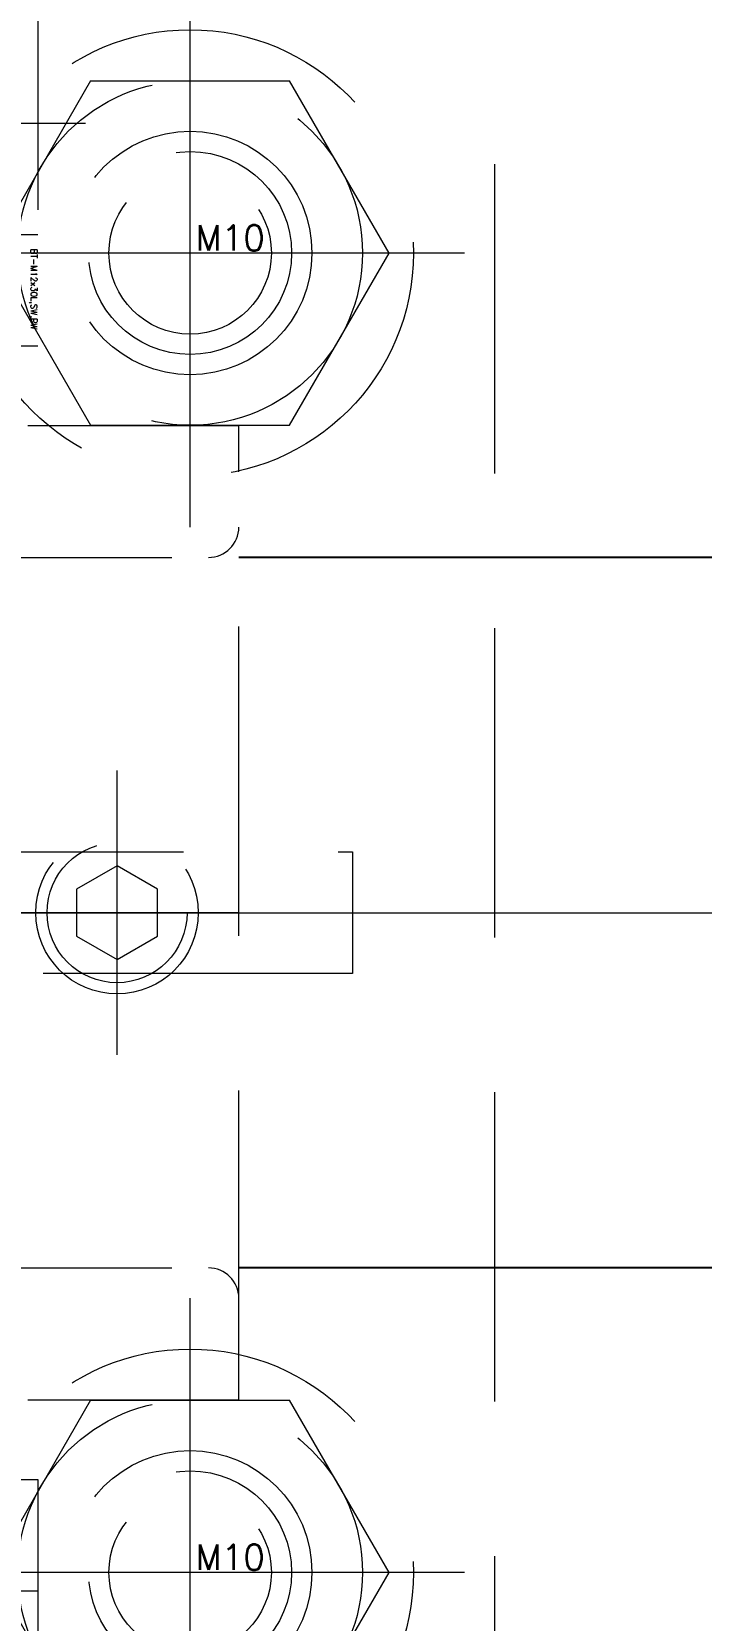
# Model space of a CAD drawing. Header units: millimetres. Extents: x 0 to 38884, y -3675 to 8056.
# Drawn here: x 13272.5 to 13305.5, y 2452.4 to 2530.7 of the extents above; entities that cross this region are included whole.
import ezdxf

# ---------------------------------------------------------------- set-up
doc = ezdxf.new("R2010")
doc.units = ezdxf.units.MM
doc.header["$LTSCALE"] = 2.4
doc.linetypes.add('CENTER2', pattern=[28.575, 19.05, -3.175, 3.175, -3.175])
doc.linetypes.add('HIDDEN', pattern=[9.525, 6.35, -3.175])
doc.layers.add('04_HIDDEN', color=2, linetype='HIDDEN', lineweight=13)
doc.layers.add('05_CENTER', color=4, linetype='CENTER2', lineweight=13)
doc.layers.add('10_DRAFT', color=8, linetype='Continuous', lineweight=0, plot=False)
doc.styles.add('KSS_TXT', font='txt.shx', dxfattribs={"bigfont": 'extfont2.shx'})
doc.styles.add('KSS_TXT_L', font='txt.shx', dxfattribs={"height": 3, "bigfont": 'extfont2.shx'})

# ---------------------------------------------------------------- blocks, each defined once
blk = doc.blocks.new('10b_1')
at = {"color": 0, "linetype": 'CENTER2'}
for p, q in [((0, -13.512), (0, 13.512)), ((13.512, 0), (-13.512, 0))]:
    blk.add_line(p, q, dxfattribs=at)
at = {"color": 0}
for p, q in [((-4.9, 8.487), (-9.8, 0)), ((-4.9, 8.487), (4.9, 8.487)), ((9.8, 0), (4.9, 8.487)), ((-9.8, 0), (-4.9, -8.487)), ((4.9, -8.487), (9.8, 0)), ((-4.9, -8.487), (4.9, -8.487))]:
    blk.add_line(p, q, dxfattribs=at)
for radius in [11, 8.487, 5, 4]:
    blk.add_circle((0, 0), radius, dxfattribs=at)
at = {"layer": '10_DRAFT', "style": 'KSS_TXT'}
blk.add_text('M10', height=1.25, dxfattribs=at).set_placement((0.256, 0.117))
blk = doc.blocks.new('A$C757C1326_1')
at = {"layer": '04_HIDDEN'}
blk.add_lwpolyline([(1364, 82.6), (1364, -82.6)], dxfattribs=at)
blk.add_lwpolyline([(1242, 3), (1357, 3), (1357, -3), (1242, -3)], close=True, dxfattribs=at)
for centre in [(1349, 32.5), (1349, -32.5)]:
    blk.add_circle(centre, 6, dxfattribs=at)
at = {"layer": '05_CENTER'}
for p, q in [((1349, 22.162), (1349, 42.838)), ((1359.338, 32.5), (1338.662, 32.5)), ((-13.598, 0), (1372.498, 0)), ((1349, -42.838), (1349, -22.162)), ((1359.338, -32.5), (1338.662, -32.5))]:
    blk.add_line(p, q, dxfattribs=at)
blk = doc.blocks.new('MUCFC207a_1')
at = {"color": 0}
for p, q in [((-24, -26), (-24, -36.4)), ((24, -26), (24, -36.4)), ((-1.155, -28.4), (-2.309, -30.4)), ((1.155, -28.4), (-1.155, -28.4)), ((2.309, -30.4), (1.155, -28.4)), ((-2.309, -30.4), (-1.155, -32.4)), ((1.155, -32.4), (2.309, -30.4)), ((-1.155, -32.4), (1.155, -32.4)), ((-24, -36.4), (24, -36.4))]:
    blk.add_line(p, q, dxfattribs=at)
for radius in [4, 3.45]:
    blk.add_circle((0, -30.4), radius, dxfattribs=at)
at = {"layer": '04_HIDDEN', "color": 0}
for p, q in [((-17.5, 5), (-17.5, -34.9)), ((17.5, 5), (17.5, -34.9))]:
    blk.add_line(p, q, dxfattribs=at)
for centre, start, end in [((-19, -34.9), 270, 0), ((19, -34.9), 180, 270)]:
    blk.add_arc(centre, 1.5, start, end, dxfattribs=at)
at = {"layer": '05_CENTER', "color": 0}
blk.add_line((-7, -30.4), (7, -30.4), dxfattribs=at)
at = {"layer": '10_DRAFT'}
blk.add_line((0, -36.4), (0, 8), dxfattribs=at)
blk = doc.blocks.new('A$C4DE534E5_2')
at = {"color": 0, "linetype": 'CENTER2'}
blk.add_line((0, -27.009), (0, 15.354), dxfattribs=at)
at = {"color": 0}
for p, q in [((-10.97, 13), (10.97, 13)), ((-10.97, 5), (-10.97, 13)), ((-5.485, 5), (-5.485, 13)), ((5.485, 5), (5.485, 13)), ((10.97, 5), (10.97, 13)), ((-10.97, 5), (10.97, 5)), ((-10.75, 5), (-10.75, 2)), ((0, 2), (-3, 5)), ((0, 5), (3, 2)), ((10.75, 2), (10.75, 5)), ((-13, 2), (13, 2)), ((-13, 2), (-13, 0)), ((13, 0), (13, 2)), ((-13, 0), (13, 0))]:
    blk.add_line(p, q, dxfattribs=at)
at = {"color": 0, "linetype": 'HIDDEN'}
for p, q in [((-6, -25), (-6, 0)), ((-5.053, -25), (-5.053, 0)), ((5.053, -25), (5.053, 0)), ((6, -25), (6, 0)), ((-6, -25), (6, -25))]:
    blk.add_line(p, q, dxfattribs=at)
at = {"layer": '10_DRAFT', "style": 'KSS_TXT_L'}
blk.add_text('BT-M12x30L,SW,PW', height=0.3, dxfattribs=at).set_placement((6.19, 12.658))
blk = doc.blocks.new('A$C038C65EF_1')
at = {"layer": '05_CENTER'}
blk.add_line((6, 0), (-186.302, 0), dxfattribs=at)
blk = doc.blocks.new('A$C501748FC_1')
at = {"color": 0}
for p, q in [((-300, 17.5), (-2, 17.5)), ((-300, -17.5), (-2, -17.5))]:
    blk.add_line(p, q, dxfattribs=at)
at = {"layer": '05_CENTER'}
blk.add_line((-1560, 0), (4.867, 0), dxfattribs=at)
blk = doc.blocks.new('A$C724029F7_1')
blk.add_blockref('A$C501748FC_1', (0, 0))
blk = doc.blocks.new('A$C52611A06_1')
for p, q in [((151.5, 17.5), (51.4, 17.5)), ((151.5, -17.5), (51.4, -17.5))]:
    blk.add_line(p, q)
at = {"rotation": 180}
blk.add_blockref('A$C038C65EF_1', (3, 0), dxfattribs=at)
at = {"layer": '04_HIDDEN', "color": 4, "rotation": 90}
blk.add_blockref('MUCFC207a_1', (15, 0), dxfattribs=at)
at = {"layer": '04_HIDDEN', "rotation": 270}
for p in [(28.5, 38.891), (28.5, -38.891)]:
    blk.add_blockref('A$C4DE534E5_2', p, dxfattribs=at)
at = {"layer": '04_HIDDEN'}
blk.add_blockref('A$C724029F7_1', (283, 0), dxfattribs=at)

msp = doc.modelspace()

# ---------------------------------------------------------------- block references
for name, p in [('A$C757C1326_1', (11931.2958, 2487.2711)), ('A$C52611A06_1', (13231.2958, 2487.2711))]:
    msp.add_blockref(name, p)
at = {"layer": '04_HIDDEN'}
for p in [(13280.2958, 2519.7711), (13280.2958, 2454.7711)]:
    msp.add_blockref('10b_1', p, dxfattribs=at)

doc.saveas('drawing.dxf')
